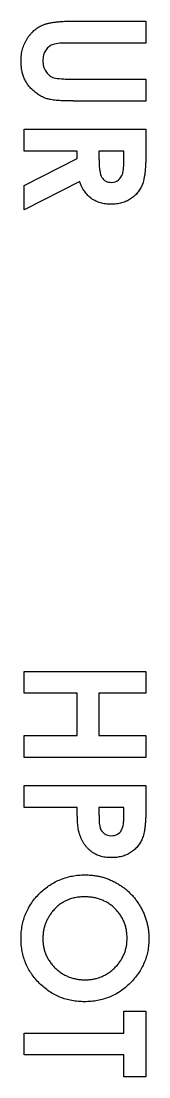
# Model space of a CAD drawing. Extents: x -1295 to 550, y -899 to 382.
# Drawn here: x -1272.32 to -1269.43, y -833.95 to -810.18 of the extents above; entities that cross this region are included whole.
import ezdxf

# ---------------------------------------------------------------- set-up
doc = ezdxf.new("R2010")
doc.units = 0
doc.layers.get('0').update_dxf_attribs({"linetype": 'CONTINUOUS'})

msp = doc.modelspace()

# ---------------------------------------------------------------- linework, layer by layer
at = {"color": 7}
for points in [[(-1271.139998, -810.180481), (-1269.499581, -810.180481), (-1269.499581, -810.675252), (-1271.288164, -810.675252)], [(-1271.661839, -810.737492), (-1271.702054, -810.76779)], [(-1271.396314, -810.676895), (-1271.44314, -810.679649), (-1271.486108, -810.684057), (-1271.525221, -810.690116), (-1271.559926, -810.696727), (-1271.590225, -810.70499), (-1271.616116, -810.714355)], [(-1271.600141, -811.447019), (-1271.572596, -811.455834), (-1271.539544, -811.463546), (-1271.500982, -811.470156), (-1271.456361, -811.475665), (-1271.406781, -811.479522)], [(-1271.600141, -811.447027), (-1271.572596, -811.455841), (-1271.539544, -811.463553), (-1271.500982, -811.470164), (-1271.456361, -811.475673), (-1271.406781, -811.479529)], [(-1271.222018, -811.484876), (-1269.499581, -811.484876), (-1269.499581, -811.979647), (-1271.139998, -811.979647)], [(-1271.671755, -811.943922), (-1271.715826, -811.933455)], [(-1272.248601, -812.612001), (-1269.499581, -812.612001)], [(-1272.248601, -813.106772), (-1272.248601, -812.612001)], [(-1269.499581, -812.612001), (-1269.499581, -813.188793)], [(-1270.994477, -813.794688), (-1272.248601, -814.429688), (-1272.248601, -813.879355), (-1271.050039, -813.273459), (-1271.050039, -813.106772), (-1272.248601, -813.106772)], [(-1269.994352, -813.276105), (-1269.994352, -813.106772), (-1270.557914, -813.106772), (-1270.557914, -813.299918)], [(-1270.540796, -813.545885), (-1270.531982, -813.59326), (-1270.520413, -813.635127), (-1270.507192, -813.671485), (-1270.491767, -813.701784), (-1270.474139, -813.727675), (-1270.453757, -813.74971), (-1270.43062, -813.768991), (-1270.404728, -813.784416), (-1270.376082, -813.796535), (-1270.344682, -813.804799), (-1270.311079, -813.810307), (-1270.274169, -813.81196), (-1270.23065, -813.808655), (-1270.189885, -813.798188), (-1270.152425, -813.781111), (-1270.117719, -813.757423), (-1270.08687, -813.727675), (-1270.060427, -813.693521), (-1270.038943, -813.654959), (-1270.022417, -813.611439), (-1270.015806, -813.586099), (-1270.009747, -813.5558), (-1270.004788, -813.521095), (-1270.000381, -813.481432), (-1269.997076, -813.43681), (-1269.994873, -813.387782)], [(-1272.248601, -827.394268), (-1269.499581, -827.394268)], [(-1272.248601, -827.889039), (-1272.248601, -827.394268)], [(-1269.499581, -827.394268), (-1269.499581, -827.947247)], [(-1271.050039, -827.889039), (-1272.248601, -827.889039)], [(-1269.994352, -828.045143), (-1269.994352, -827.889039), (-1270.557914, -827.889039), (-1270.557914, -828.063663)], [(-1270.541347, -828.302591), (-1270.529227, -828.350518), (-1270.512701, -828.388529), (-1270.491767, -828.422132), (-1270.466427, -828.45188), (-1270.436679, -828.47722), (-1270.402525, -828.497603), (-1270.365065, -828.511926), (-1270.324299, -828.52074), (-1270.280229, -828.523494), (-1270.241667, -828.521291), (-1270.20586, -828.515231), (-1270.172807, -828.505315), (-1270.141958, -828.490992), (-1270.114414, -828.472813), (-1270.089624, -828.450778), (-1270.067038, -828.424336), (-1270.047757, -828.394037), (-1270.035087, -828.367595), (-1270.024069, -828.336746), (-1270.014704, -828.300387), (-1270.006992, -828.259071), (-1270.000932, -828.212797)], [(-1271.009045, -828.449126), (-1271.018961, -828.406708), (-1271.027224, -828.356578)], [(-1269.656632, -828.727871), (-1269.687481, -828.768086)], [(-1269.499581, -832.471621), (-1269.499581, -833.953287), (-1269.994352, -833.953287), (-1269.994352, -833.458516), (-1272.248601, -833.458516), (-1272.248601, -832.966391), (-1269.994352, -832.966391)], [(-1269.994352, -832.471621), (-1269.499581, -832.471621)], [(-1269.994352, -832.966391), (-1269.994352, -832.471621)]]:
    msp.add_lwpolyline(points, dxfattribs=at)
for points in [[(-1271.139998, -810.180481)], [(-1272.320039, -811.080064)], [(-1271.222018, -811.484876)], [(-1269.499581, -824.822519), (-1269.499581, -825.314643), (-1270.557914, -825.314643), (-1270.557914, -826.267143), (-1269.499581, -826.267143), (-1269.499581, -826.761914), (-1272.248601, -826.761914), (-1272.248601, -826.267143), (-1271.050039, -826.267143), (-1271.050039, -825.314643), (-1272.248601, -825.314643), (-1272.248601, -824.822519)], [(-1270.047269, -828.394393)], [(-1270.280102, -828.524038)], [(-1270.872768, -829.405101)], [(-1272.320039, -830.841788)], [(-1269.428144, -830.839142)], [(-1270.875414, -831.767829)]]:
    msp.add_lwpolyline(points, close=True, dxfattribs=at)
for points in [[(-1272.070042, -810.435051), (-1272.056603, -810.421125), (-1272.042631, -810.407708), (-1272.028175, -810.394836)], [(-1272.070042, -810.435058), (-1272.056603, -810.421133), (-1272.042631, -810.407716), (-1272.028175, -810.394844)], [(-1272.028175, -810.394836), (-1272.013949, -810.382168), (-1271.999253, -810.370028), (-1271.984105, -810.358478)], [(-1272.028175, -810.394844), (-1272.013949, -810.382175), (-1271.999253, -810.370035), (-1271.984105, -810.358485)], [(-1271.984105, -810.358478), (-1271.969112, -810.347047), (-1271.953675, -810.336194), (-1271.937831, -810.325976)], [(-1271.984105, -810.358485), (-1271.969112, -810.347054), (-1271.953675, -810.336202), (-1271.937831, -810.325984)], [(-1271.937831, -810.325976), (-1271.922054, -810.315801), (-1271.905872, -810.306255), (-1271.889353, -810.29733)], [(-1271.937831, -810.325984), (-1271.922054, -810.315809), (-1271.905872, -810.306263), (-1271.889353, -810.297338)], [(-1271.889353, -810.29733), (-1271.872802, -810.288388), (-1271.855911, -810.280068), (-1271.838672, -810.272541)], [(-1271.889353, -810.297338), (-1271.872802, -810.288395), (-1271.855911, -810.280075), (-1271.838672, -810.272548)], [(-1271.838672, -810.272541), (-1271.820291, -810.264515), (-1271.801514, -810.257389), (-1271.782482, -810.251056)], [(-1271.838672, -810.272548), (-1271.820291, -810.264522), (-1271.801514, -810.257397), (-1271.782482, -810.251064)], [(-1271.782482, -810.251056), (-1271.761081, -810.243934), (-1271.739358, -810.237814), (-1271.717478, -810.232326)], [(-1271.782482, -810.251064), (-1271.761081, -810.243942), (-1271.739358, -810.237822), (-1271.717478, -810.232334)], [(-1271.717478, -810.232326), (-1271.693051, -810.226199), (-1271.668428, -810.22086), (-1271.64366, -810.216351)], [(-1271.717478, -810.232334), (-1271.693051, -810.226207), (-1271.668428, -810.220867), (-1271.64366, -810.216358)], [(-1271.64366, -810.216351), (-1271.616067, -810.211328), (-1271.588292, -810.207335), (-1271.560477, -810.20368)], [(-1271.64366, -810.216358), (-1271.616067, -810.211335), (-1271.588292, -810.207343), (-1271.560477, -810.203688)], [(-1271.560477, -810.20368), (-1271.530051, -810.199682), (-1271.499576, -810.196088), (-1271.469031, -810.193214)], [(-1271.560477, -810.203688), (-1271.530051, -810.19969), (-1271.499576, -810.196095), (-1271.469031, -810.193221)], [(-1271.469031, -810.193214), (-1271.435492, -810.190058), (-1271.401868, -810.187771), (-1271.36822, -810.186052)], [(-1271.469031, -810.193221), (-1271.435492, -810.190065), (-1271.401868, -810.187778), (-1271.36822, -810.18606)], [(-1271.36822, -810.186052), (-1271.331699, -810.184187), (-1271.29515, -810.182993), (-1271.258594, -810.182196)], [(-1271.36822, -810.18606), (-1271.331699, -810.184195), (-1271.29515, -810.183), (-1271.258594, -810.182204)], [(-1271.258594, -810.182196), (-1271.21912, -810.181336), (-1271.179637, -810.18094), (-1271.140155, -810.180543)], [(-1271.258594, -810.182204), (-1271.21912, -810.181343), (-1271.179637, -810.180947), (-1271.140155, -810.180551)], [(-1272.243019, -810.690109), (-1272.234412, -810.670834), (-1272.224981, -810.651929), (-1272.214924, -810.633368)], [(-1272.243019, -810.690116), (-1272.234412, -810.670842), (-1272.224981, -810.651936), (-1272.214924, -810.633375)], [(-1272.214924, -810.633368), (-1272.204884, -810.614839), (-1272.19422, -810.596654), (-1272.182973, -810.578831)], [(-1272.214924, -810.633375), (-1272.204884, -810.614846), (-1272.19422, -810.596661), (-1272.182973, -810.578838)], [(-1272.182973, -810.578831), (-1272.171826, -810.561166), (-1272.160108, -810.543858), (-1272.147717, -810.527048)], [(-1272.182973, -810.578838), (-1272.171826, -810.561174), (-1272.160108, -810.543865), (-1272.147717, -810.527055)], [(-1272.147717, -810.527048), (-1272.135617, -810.510634), (-1272.122877, -810.494695), (-1272.109706, -810.479121)], [(-1272.147717, -810.527055), (-1272.135617, -810.510641), (-1272.122877, -810.494702), (-1272.109706, -810.479129)], [(-1272.109706, -810.479121), (-1272.096939, -810.464026), (-1272.083768, -810.449273), (-1272.070042, -810.435051)], [(-1272.109706, -810.479129), (-1272.096939, -810.464033), (-1272.083768, -810.44928), (-1272.070042, -810.435058)], [(-1272.311328, -810.941311), (-1272.308499, -810.919172), (-1272.305102, -810.89711), (-1272.300862, -810.875205)], [(-1272.311328, -810.941318), (-1272.308499, -810.919179), (-1272.305102, -810.897117), (-1272.300862, -810.875212)], [(-1272.300862, -810.875205), (-1272.296705, -810.853731), (-1272.291739, -810.832409), (-1272.285988, -810.811303)], [(-1272.300862, -810.875212), (-1272.296705, -810.853739), (-1272.291739, -810.832416), (-1272.285988, -810.81131)], [(-1272.285988, -810.811303), (-1272.280321, -810.790508), (-1272.273893, -810.769924), (-1272.266707, -810.749604)], [(-1272.285988, -810.81131), (-1272.280321, -810.790516), (-1272.273893, -810.769931), (-1272.266707, -810.749611)], [(-1272.266707, -810.749604), (-1272.259588, -810.729474), (-1272.251725, -810.709603), (-1272.243019, -810.690109)], [(-1272.266707, -810.749611), (-1272.259588, -810.729481), (-1272.251725, -810.70961), (-1272.243019, -810.690116)], [(-1271.769261, -810.847117), (-1271.778682, -810.862659), (-1271.786949, -810.878876), (-1271.794051, -810.895595)], [(-1271.738412, -810.804148), (-1271.749866, -810.817557), (-1271.760108, -810.832019), (-1271.769261, -810.847117)], [(-1271.702054, -810.76779), (-1271.714999, -810.779075), (-1271.727278, -810.791115), (-1271.738412, -810.804148)], [(-1271.616116, -810.714355), (-1271.631957, -810.72079), (-1271.647366, -810.728413), (-1271.661839, -810.737492)], [(-1271.344532, -810.674691), (-1271.3618, -810.675155), (-1271.379058, -810.676026), (-1271.396314, -810.676895)], [(-1271.288893, -810.67414), (-1271.307443, -810.674167), (-1271.325993, -810.674194), (-1271.344532, -810.674691)], [(-1272.320142, -811.081234), (-1272.319743, -811.057529), (-1272.319344, -811.033824), (-1272.317939, -811.010171)], [(-1272.320142, -811.081242), (-1272.319743, -811.057536), (-1272.319344, -811.033831), (-1272.317939, -811.010178)], [(-1272.315735, -811.188113), (-1272.318719, -811.1526), (-1272.319431, -811.116921), (-1272.320142, -811.081242)], [(-1272.317939, -811.010171), (-1272.316572, -810.987157), (-1272.314253, -810.964193), (-1272.311328, -810.941311)], [(-1272.317939, -811.010178), (-1272.316572, -810.987164), (-1272.314253, -810.9642), (-1272.311328, -810.941318)], [(-1271.822697, -811.007424), (-1271.824943, -811.028281), (-1271.825748, -811.049253), (-1271.826553, -811.070224)], [(-1271.826553, -811.070217), (-1271.82591, -811.092499), (-1271.825267, -811.114781), (-1271.822697, -811.136873)], [(-1271.826553, -811.070224), (-1271.82591, -811.092507), (-1271.825267, -811.114789), (-1271.822697, -811.136881)], [(-1271.81223, -810.94903), (-1271.817178, -810.968194), (-1271.820578, -810.987758), (-1271.822697, -811.007424)], [(-1271.794051, -810.895595), (-1271.801413, -810.912926), (-1271.807522, -810.930797), (-1271.81223, -810.94903)], [(-1272.301963, -811.287822), (-1272.308107, -811.254804), (-1272.312927, -811.221532), (-1272.315735, -811.188113)], [(-1272.279928, -811.381472), (-1272.289008, -811.35071), (-1272.296091, -811.319382), (-1272.301963, -811.287822)], [(-1271.822697, -811.136873), (-1271.820256, -811.157857), (-1271.816076, -811.178669), (-1271.810577, -811.199123)], [(-1271.822697, -811.136881), (-1271.820256, -811.157864), (-1271.816076, -811.178676), (-1271.810577, -811.19913)], [(-1271.810577, -811.199123), (-1271.80532, -811.218677), (-1271.798857, -811.237904), (-1271.790746, -811.256415)], [(-1271.810577, -811.19913), (-1271.80532, -811.218684), (-1271.798857, -811.237912), (-1271.790746, -811.256422)], [(-1271.790746, -811.256415), (-1271.782799, -811.27455), (-1271.77327, -811.291996), (-1271.762651, -811.308748)], [(-1271.790746, -811.256422), (-1271.782799, -811.274557), (-1271.77327, -811.292004), (-1271.762651, -811.308756)], [(-1271.762651, -811.308748), (-1271.752368, -811.324969), (-1271.741064, -811.340538), (-1271.728496, -811.355022)], [(-1271.762651, -811.308756), (-1271.752368, -811.324976), (-1271.741064, -811.340545), (-1271.728496, -811.35503)], [(-1271.728496, -811.355022), (-1271.716664, -811.368659), (-1271.703711, -811.381334), (-1271.689934, -811.393033)], [(-1271.728496, -811.35503), (-1271.716664, -811.368666), (-1271.703711, -811.381342), (-1271.689934, -811.393041)], [(-1272.248528, -811.46796), (-1272.260733, -811.439796), (-1272.271244, -811.410893), (-1272.279928, -811.381472)], [(-1272.207763, -811.548389), (-1272.222978, -811.522452), (-1272.236567, -811.495561), (-1272.248528, -811.46796)], [(-1272.157081, -811.62386), (-1272.175428, -811.599718), (-1272.192422, -811.574538), (-1272.207763, -811.548389)], [(-1271.689934, -811.393033), (-1271.676589, -811.404365), (-1271.66247, -811.414781), (-1271.647516, -811.423882)], [(-1271.689934, -811.393041), (-1271.676589, -811.404373), (-1271.66247, -811.414789), (-1271.647516, -811.42389)], [(-1271.647516, -811.423882), (-1271.632484, -811.433031), (-1271.616608, -811.440851), (-1271.600141, -811.447019)], [(-1271.647516, -811.42389), (-1271.632484, -811.433039), (-1271.616608, -811.440858), (-1271.600141, -811.447027)], [(-1271.406781, -811.479522), (-1271.388241, -811.480767), (-1271.369701, -811.481991), (-1271.351142, -811.482827)], [(-1271.406781, -811.479529), (-1271.388241, -811.480775), (-1271.369701, -811.481999), (-1271.351142, -811.482834)], [(-1271.351142, -811.482827), (-1271.330774, -811.483744), (-1271.310384, -811.484193), (-1271.289995, -811.484479)], [(-1271.351142, -811.482834), (-1271.330774, -811.483751), (-1271.310384, -811.4842), (-1271.289995, -811.484487)], [(-1271.289995, -811.484479), (-1271.267775, -811.484792), (-1271.245556, -811.484911), (-1271.223338, -811.48503)], [(-1271.289995, -811.484487), (-1271.267775, -811.484799), (-1271.245556, -811.484919), (-1271.223338, -811.485038)], [(-1272.096485, -811.694924), (-1272.117961, -811.672368), (-1272.138234, -811.648661), (-1272.157081, -811.62386)], [(-1272.026523, -811.761029), (-1272.050938, -811.740192), (-1272.07435, -811.71817), (-1272.096485, -811.694924)], [(-1271.951052, -811.819423), (-1271.977126, -811.801179), (-1272.002317, -811.781687), (-1272.026523, -811.761029)], [(-1271.873928, -811.8679), (-1271.900465, -811.853116), (-1271.926161, -811.836839), (-1271.951052, -811.819423)], [(-1271.795703, -811.905911), (-1271.822492, -811.894768), (-1271.848593, -811.882015), (-1271.873928, -811.8679)], [(-1271.715826, -811.933455), (-1271.743003, -811.926043), (-1271.769678, -811.916737), (-1271.795703, -811.905911)], [(-1271.619421, -811.953287), (-1271.636941, -811.950608), (-1271.654399, -811.947517), (-1271.671755, -811.943922)], [(-1271.559375, -811.960999), (-1271.579442, -811.958854), (-1271.599472, -811.956337), (-1271.619421, -811.953287)], [(-1271.491617, -811.967059), (-1271.51423, -811.965349), (-1271.536826, -811.963409), (-1271.559375, -811.960999)], [(-1271.415595, -811.972017), (-1271.440951, -811.9706), (-1271.466294, -811.968974), (-1271.491617, -811.967059)], [(-1271.331861, -811.975873), (-1271.359785, -811.97488), (-1271.387697, -811.973576), (-1271.415595, -811.972017)], [(-1271.239864, -811.978077), (-1271.270536, -811.977678), (-1271.301206, -811.976963), (-1271.331861, -811.975873)], [(-1271.140155, -811.978627), (-1271.173392, -811.978568), (-1271.20663, -811.978508), (-1271.239864, -811.978077)], [(-1269.49963, -813.188363), (-1269.499765, -813.226378), (-1269.499899, -813.264393), (-1269.500732, -813.302395)], [(-1270.557322, -813.29909), (-1270.557058, -813.322595), (-1270.556793, -813.3461), (-1270.55622, -813.369603)], [(-1270.55622, -813.369603), (-1270.555697, -813.391102), (-1270.554916, -813.4126), (-1270.553466, -813.434056)], [(-1270.553466, -813.434056), (-1270.552136, -813.453745), (-1270.550242, -813.473398), (-1270.547957, -813.493)], [(-1270.547957, -813.493), (-1270.545898, -813.51067), (-1270.543522, -813.528297), (-1270.540796, -813.545885)], [(-1269.994873, -813.387782), (-1269.994303, -813.369792), (-1269.993997, -813.351793), (-1269.993771, -813.333795)], [(-1269.993771, -813.333795), (-1269.993524, -813.314147), (-1269.993372, -813.294499), (-1269.99322, -813.274851)], [(-1269.510648, -813.504569), (-1269.512995, -813.534002), (-1269.515906, -813.563394), (-1269.519462, -813.592709)], [(-1269.504588, -813.407613), (-1269.506178, -813.439959), (-1269.508074, -813.472289), (-1269.510648, -813.504569)], [(-1269.500732, -813.302395), (-1269.501501, -813.337481), (-1269.502865, -813.372556), (-1269.504588, -813.407613)], [(-1269.53103, -813.673138), (-1269.53504, -813.696932), (-1269.539601, -813.720634), (-1269.544803, -813.744202)], [(-1269.519462, -813.592709), (-1269.522724, -813.619601), (-1269.52653, -813.646428), (-1269.53103, -813.673138)], [(-1270.970483, -813.856581), (-1270.979143, -813.836071), (-1270.986932, -813.815201), (-1270.994722, -813.794332)], [(-1270.94349, -813.914424), (-1270.953141, -813.895451), (-1270.962209, -813.87618), (-1270.970483, -813.856581)], [(-1270.913743, -813.968411), (-1270.924308, -813.95079), (-1270.934171, -813.932746), (-1270.94349, -813.914424)], [(-1270.881241, -814.018541), (-1270.892601, -814.002169), (-1270.903502, -813.985489), (-1270.913743, -813.968411)], [(-1269.625782, -813.956842), (-1269.63457, -813.971707), (-1269.644006, -813.986186), (-1269.653877, -814.000362)], [(-1269.600993, -813.910568), (-1269.608637, -813.926315), (-1269.616877, -813.941777), (-1269.625782, -813.956842)], [(-1269.579508, -813.86154), (-1269.58602, -813.878157), (-1269.593197, -813.894511), (-1269.600993, -813.910568)], [(-1269.560778, -813.807002), (-1269.566249, -813.825432), (-1269.572493, -813.843639), (-1269.579508, -813.86154)], [(-1269.544803, -813.744202), (-1269.549459, -813.7653), (-1269.55463, -813.786292), (-1269.560778, -813.807002)], [(-1270.846535, -814.064815), (-1270.858811, -814.049953), (-1270.870241, -814.034391), (-1270.881241, -814.018541)], [(-1270.808524, -814.106682), (-1270.821724, -814.093202), (-1270.834534, -814.079343), (-1270.846535, -814.064815)], [(-1270.76831, -814.144693), (-1270.782317, -814.1327), (-1270.795607, -814.119872), (-1270.808524, -814.106682)], [(-1270.72479, -814.178296), (-1270.739764, -814.167702), (-1270.754391, -814.156609), (-1270.76831, -814.144693)], [(-1270.679067, -814.208044), (-1270.694738, -814.198828), (-1270.709935, -814.188807), (-1270.72479, -814.178296)], [(-1270.630039, -814.233935), (-1270.646721, -814.225947), (-1270.663139, -814.217411), (-1270.679067, -814.208044)], [(-1269.891307, -814.212451), (-1269.907327, -814.221339), (-1269.92366, -814.229666), (-1269.940335, -814.237241)], [(-1269.843931, -814.183805), (-1269.859338, -814.193967), (-1269.875163, -814.203494), (-1269.891307, -814.212451)], [(-1269.79931, -814.151854), (-1269.813798, -814.163032), (-1269.828659, -814.173731), (-1269.843931, -814.183805)], [(-1269.757994, -814.117699), (-1269.771363, -814.12956), (-1269.785158, -814.140935), (-1269.79931, -814.151854)], [(-1269.719983, -814.081341), (-1269.732166, -814.093957), (-1269.744875, -814.106062), (-1269.757994, -814.117699)], [(-1269.685277, -814.042228), (-1269.696278, -814.055752), (-1269.707871, -814.068799), (-1269.719983, -814.081341)], [(-1269.653877, -814.000362), (-1269.66385, -814.014683), (-1269.674267, -814.028694), (-1269.685277, -814.042228)], [(-1270.578807, -814.25597), (-1270.596212, -814.249453), (-1270.613259, -814.241971), (-1270.630039, -814.233935)], [(-1270.524269, -814.273599), (-1270.542652, -814.268348), (-1270.560919, -814.262669), (-1270.578807, -814.25597)], [(-1270.467529, -814.287922), (-1270.48661, -814.283875), (-1270.5055, -814.27896), (-1270.524269, -814.273599)], [(-1270.408033, -814.297837), (-1270.427991, -814.295342), (-1270.447862, -814.292092), (-1270.467529, -814.287922)], [(-1270.345784, -814.303346), (-1270.366584, -814.302201), (-1270.387356, -814.300424), (-1270.408033, -814.297837)], [(-1270.28078, -814.30555), (-1270.302458, -814.305044), (-1270.324136, -814.304538), (-1270.345784, -814.303346)], [(-1270.21853, -814.303897), (-1270.239241, -814.305163), (-1270.260011, -814.305356), (-1270.28078, -814.30555)], [(-1270.159035, -814.297837), (-1270.178805, -814.300478), (-1270.198641, -814.302682), (-1270.21853, -814.303897)], [(-1270.101193, -814.288472), (-1270.120357, -814.292245), (-1270.139665, -814.29525), (-1270.159035, -814.297837)], [(-1270.045554, -814.275251), (-1270.063919, -814.280377), (-1270.082488, -814.28479), (-1270.101193, -814.288472)], [(-1269.992118, -814.258174), (-1270.009718, -814.26451), (-1270.027538, -814.270223), (-1270.045554, -814.275251)], [(-1269.940335, -814.237241), (-1269.957288, -814.244942), (-1269.974595, -814.251866), (-1269.992118, -814.258174)], [(-1271.050361, -827.986385), (-1271.050825, -827.953887), (-1271.050868, -827.921383), (-1271.050912, -827.888879)], [(-1271.048157, -828.076179), (-1271.049149, -828.046254), (-1271.049934, -828.016322), (-1271.050361, -827.986385)], [(-1269.49963, -827.946171), (-1269.499791, -827.982165), (-1269.499953, -828.018159), (-1269.500732, -828.054144)], [(-1271.044852, -828.15826), (-1271.046169, -828.130908), (-1271.04725, -828.103547), (-1271.048157, -828.076179)], [(-1271.040445, -828.232078), (-1271.042289, -828.207497), (-1271.043666, -828.182882), (-1271.044852, -828.15826)], [(-1271.034386, -828.298184), (-1271.036758, -828.276185), (-1271.03879, -828.254145), (-1271.040445, -828.232078)], [(-1270.557322, -828.063509), (-1270.557122, -828.095286), (-1270.556921, -828.127063), (-1270.55567, -828.158811)], [(-1270.55567, -828.158811), (-1270.554619, -828.18548), (-1270.552827, -828.212129), (-1270.550161, -828.238689)], [(-1270.550161, -828.238689), (-1270.548013, -828.260087), (-1270.545298, -828.281427), (-1270.541347, -828.302591)], [(-1270.000932, -828.212797), (-1269.99908, -828.195755), (-1269.997575, -828.178673), (-1269.996525, -828.161565)], [(-1269.996525, -828.161565), (-1269.995377, -828.142857), (-1269.994772, -828.124117), (-1269.994322, -828.105376)], [(-1269.994322, -828.105376), (-1269.993832, -828.084993), (-1269.993526, -828.064611), (-1269.99322, -828.044228)], [(-1269.504588, -828.154404), (-1269.50631, -828.185101), (-1269.508553, -828.215767), (-1269.511199, -828.246401)], [(-1269.500732, -828.054144), (-1269.501456, -828.087581), (-1269.502715, -828.121011), (-1269.504588, -828.154404)], [(-1271.027224, -828.356578), (-1271.029912, -828.337144), (-1271.032283, -828.31768), (-1271.034386, -828.298184)], [(-1270.989213, -828.513028), (-1270.99645, -828.491933), (-1271.002748, -828.470529), (-1271.009045, -828.449126)], [(-1269.545353, -828.476669), (-1269.550123, -828.49724), (-1269.555561, -828.517662), (-1269.56188, -828.537817)], [(-1269.531582, -828.407809), (-1269.535601, -828.430875), (-1269.540066, -828.453864), (-1269.545353, -828.476669)], [(-1269.520013, -828.331237), (-1269.523259, -828.356846), (-1269.527149, -828.382374), (-1269.531582, -828.407809)], [(-1269.511199, -828.246401), (-1269.513646, -828.27473), (-1269.516438, -828.303032), (-1269.520013, -828.331237)], [(-1270.965525, -828.573625), (-1270.97425, -828.553761), (-1270.982176, -828.53354), (-1270.989213, -828.513028)], [(-1270.937981, -828.630365), (-1270.947859, -828.611802), (-1270.957068, -828.592881), (-1270.965525, -828.573625)], [(-1270.907132, -828.683801), (-1270.918015, -828.666343), (-1270.928318, -828.648525), (-1270.937981, -828.630365)], [(-1270.872977, -828.734482), (-1270.885006, -828.718032), (-1270.896353, -828.701093), (-1270.907132, -828.683801)], [(-1269.627986, -828.684903), (-1269.636875, -828.699636), (-1269.646604, -828.71386), (-1269.656632, -828.727871)], [(-1269.603196, -828.639179), (-1269.610931, -828.654709), (-1269.619033, -828.670064), (-1269.627986, -828.684903)], [(-1269.581161, -828.591253), (-1269.587883, -828.607499), (-1269.595351, -828.623429), (-1269.603196, -828.639179)], [(-1269.56188, -828.537817), (-1269.567547, -828.555894), (-1269.573921, -828.573757), (-1269.581161, -828.591253)], [(-1270.835517, -828.781307), (-1270.848718, -828.766293), (-1270.861175, -828.750623), (-1270.872977, -828.734482)], [(-1270.794201, -828.824276), (-1270.808538, -828.810508), (-1270.822395, -828.796232), (-1270.835517, -828.781307)], [(-1270.749029, -828.86449), (-1270.764615, -828.851691), (-1270.779655, -828.838244), (-1270.794201, -828.824276)], [(-1270.701102, -828.900297), (-1270.71766, -828.889179), (-1270.733612, -828.877151), (-1270.749029, -828.86449)], [(-1270.649871, -828.931147), (-1270.667392, -828.921615), (-1270.68455, -828.911411), (-1270.701102, -828.900297)], [(-1270.595884, -828.957589), (-1270.614277, -828.949628), (-1270.632257, -828.940727), (-1270.649871, -828.931147)], [(-1270.538592, -828.979073), (-1270.558015, -828.972823), (-1270.577163, -828.965692), (-1270.595884, -828.957589)], [(-1269.939784, -828.953182), (-1269.95658, -828.960321), (-1269.973708, -828.966672), (-1269.991016, -828.972463)], [(-1269.891307, -828.930045), (-1269.907143, -828.938412), (-1269.923303, -828.946176), (-1269.939784, -828.953182)], [(-1269.844482, -828.903052), (-1269.859766, -828.912597), (-1269.875373, -828.921626), (-1269.891307, -828.930045)], [(-1269.800411, -828.873304), (-1269.81472, -828.883773), (-1269.829446, -828.893662), (-1269.844482, -828.903052)], [(-1269.759646, -828.840802), (-1269.772751, -828.852217), (-1269.786381, -828.863039), (-1269.800411, -828.873304)], [(-1269.722186, -828.805546), (-1269.734298, -828.817701), (-1269.746716, -828.82954), (-1269.759646, -828.840802)], [(-1269.687481, -828.768086), (-1269.698442, -828.781101), (-1269.710163, -828.793479), (-1269.722186, -828.805546)], [(-1270.478546, -828.9956), (-1270.498769, -828.990885), (-1270.518823, -828.985435), (-1270.538592, -828.979073)], [(-1270.415746, -829.007719), (-1270.43683, -829.004507), (-1270.457778, -829.000441), (-1270.478546, -828.9956)], [(-1270.34964, -829.014881), (-1270.371758, -829.013474), (-1270.393826, -829.011058), (-1270.415746, -829.007719)], [(-1270.28078, -829.017084), (-1270.303751, -829.016711), (-1270.326723, -829.016338), (-1270.34964, -829.014881)], [(-1270.21853, -829.015431), (-1270.239252, -829.016566), (-1270.260016, -829.016825), (-1270.28078, -829.017084)], [(-1270.157934, -829.009922), (-1270.178076, -829.012378), (-1270.198283, -829.014323), (-1270.21853, -829.015431)], [(-1270.100091, -829.001108), (-1270.119256, -829.004727), (-1270.138565, -829.007561), (-1270.157934, -829.009922)], [(-1270.044452, -828.988438), (-1270.062845, -828.993304), (-1270.0814, -828.997579), (-1270.100091, -829.001108)], [(-1269.991016, -828.972463), (-1270.008652, -828.978363), (-1270.026475, -828.983683), (-1270.044452, -828.988438)], [(-1271.292749, -829.462189), (-1271.24853, -829.449272), (-1271.203641, -829.438653), (-1271.158334, -829.430238)], [(-1271.292749, -829.462196), (-1271.24853, -829.44928), (-1271.203641, -829.43866), (-1271.158334, -829.430245)], [(-1271.158334, -829.430238), (-1271.112039, -829.421639), (-1271.065306, -829.415341), (-1271.01841, -829.411507)], [(-1271.158334, -829.430245), (-1271.112039, -829.421646), (-1271.065306, -829.415348), (-1271.01841, -829.411515)], [(-1271.01841, -829.411507), (-1270.970231, -829.40757), (-1270.92188, -829.406233), (-1270.873528, -829.404897)], [(-1271.01841, -829.411515), (-1270.970231, -829.407577), (-1270.92188, -829.406241), (-1270.873528, -829.404905)], [(-1270.873528, -829.404897), (-1270.841001, -829.405322), (-1270.808474, -829.405747), (-1270.776022, -829.407651)], [(-1270.873528, -829.404905), (-1270.841001, -829.405329), (-1270.808474, -829.405755), (-1270.776022, -829.407659)], [(-1270.776022, -829.407651), (-1270.743981, -829.409532), (-1270.712013, -829.412854), (-1270.680169, -829.417016)], [(-1270.776022, -829.407659), (-1270.743981, -829.409539), (-1270.712013, -829.412861), (-1270.680169, -829.417024)], [(-1270.680169, -829.417016), (-1270.648816, -829.421115), (-1270.617583, -829.426029), (-1270.586519, -829.43189)], [(-1270.680169, -829.417024), (-1270.648816, -829.421122), (-1270.617583, -829.426036), (-1270.586519, -829.431898)], [(-1270.586519, -829.43189), (-1270.555827, -829.437682), (-1270.5253, -829.444399), (-1270.495073, -829.452273)], [(-1270.586519, -829.431898), (-1270.555827, -829.437689), (-1270.5253, -829.444407), (-1270.495073, -829.45228)], [(-1271.781931, -829.718348), (-1271.745016, -829.688908), (-1271.706829, -829.66106), (-1271.667348, -829.635165)], [(-1271.781931, -829.718356), (-1271.745016, -829.688916), (-1271.706829, -829.661067), (-1271.667348, -829.635173)], [(-1271.667348, -829.635165), (-1271.628517, -829.609697), (-1271.588434, -829.586119), (-1271.547256, -829.564653)], [(-1271.667348, -829.635173), (-1271.628517, -829.609705), (-1271.588434, -829.586127), (-1271.547256, -829.56466)], [(-1271.547256, -829.564653), (-1271.506732, -829.543527), (-1271.465148, -829.524447), (-1271.422757, -829.507361)], [(-1271.547256, -829.56466), (-1271.506732, -829.543535), (-1271.465148, -829.524454), (-1271.422757, -829.507368)], [(-1271.422757, -829.507361), (-1271.380185, -829.490202), (-1271.336799, -829.475056), (-1271.292749, -829.462189)], [(-1271.422757, -829.507368), (-1271.380185, -829.49021), (-1271.336799, -829.475063), (-1271.292749, -829.462196)], [(-1270.495073, -829.452273), (-1270.464822, -829.460153), (-1270.434871, -829.469191), (-1270.405279, -829.479266)], [(-1270.495073, -829.45228), (-1270.464822, -829.46016), (-1270.434871, -829.469198), (-1270.405279, -829.479273)], [(-1270.405279, -829.479266), (-1270.375733, -829.489326), (-1270.346545, -829.500419), (-1270.317689, -829.512319)], [(-1270.405279, -829.479273), (-1270.375733, -829.489333), (-1270.346545, -829.500427), (-1270.317689, -829.512326)], [(-1270.317689, -829.512319), (-1270.288656, -829.524291), (-1270.259958, -829.537081), (-1270.231751, -829.55088)], [(-1270.317689, -829.512326), (-1270.288656, -829.524299), (-1270.259958, -829.537088), (-1270.231751, -829.550888)], [(-1270.231751, -829.55088), (-1270.203339, -829.564781), (-1270.175427, -829.579708), (-1270.148018, -829.595502)], [(-1270.231751, -829.550888), (-1270.203339, -829.564789), (-1270.175427, -829.579716), (-1270.148018, -829.595509)], [(-1270.148018, -829.595502), (-1270.120505, -829.611355), (-1270.0935, -829.628082), (-1270.067038, -829.645632)], [(-1270.148018, -829.595509), (-1270.120505, -829.611363), (-1270.0935, -829.628089), (-1270.067038, -829.64564)], [(-1270.067038, -829.645632), (-1270.041132, -829.662814), (-1270.015747, -829.680786), (-1269.991016, -829.699619)], [(-1270.067038, -829.64564), (-1270.041132, -829.662822), (-1270.015747, -829.680793), (-1269.991016, -829.699626)], [(-1271.991817, -829.919971), (-1271.960109, -829.883139), (-1271.926624, -829.847843), (-1271.891557, -829.814202)], [(-1271.991817, -829.919978), (-1271.960109, -829.883146), (-1271.926624, -829.84785), (-1271.891557, -829.814209)], [(-1271.891557, -829.814202), (-1271.856517, -829.780588), (-1271.819897, -829.748626), (-1271.781931, -829.718348)], [(-1271.891557, -829.814209), (-1271.856517, -829.780595), (-1271.819897, -829.748634), (-1271.781931, -829.718356)], [(-1270.993069, -829.904003), (-1271.029109, -829.907135), (-1271.065015, -829.91224), (-1271.100491, -829.919427)], [(-1270.880139, -829.898494), (-1270.91783, -829.899617), (-1270.955522, -829.900739), (-1270.993069, -829.904003)], [(-1270.778226, -829.902901), (-1270.812138, -829.900345), (-1270.846138, -829.89942), (-1270.880139, -829.898494)], [(-1270.681271, -829.915021), (-1270.71334, -829.909293), (-1270.745743, -829.905349), (-1270.778226, -829.902901)], [(-1269.991016, -829.699619), (-1269.966303, -829.718438), (-1269.942243, -829.738118), (-1269.918851, -829.758563)], [(-1269.991016, -829.699626), (-1269.966303, -829.718446), (-1269.942243, -829.738125), (-1269.918851, -829.75857)], [(-1269.918851, -829.758563), (-1269.895564, -829.778916), (-1269.872938, -829.800029), (-1269.851093, -829.821914)], [(-1269.918851, -829.75857), (-1269.895564, -829.778924), (-1269.872938, -829.800037), (-1269.851093, -829.821922)], [(-1269.851093, -829.821914), (-1269.829247, -829.843799), (-1269.808181, -829.866456), (-1269.787741, -829.889672)], [(-1269.851093, -829.821922), (-1269.829247, -829.843807), (-1269.808181, -829.866464), (-1269.787741, -829.88968)], [(-1269.787741, -829.889672), (-1269.767133, -829.913081), (-1269.747162, -829.937057), (-1269.728246, -829.961838)], [(-1269.787741, -829.88968), (-1269.767133, -829.913088), (-1269.747162, -829.937065), (-1269.728246, -829.961845)], [(-1272.152675, -830.15079), (-1272.130277, -830.109821), (-1272.10559, -830.070088), (-1272.078856, -830.0318)], [(-1272.152675, -830.150798), (-1272.130277, -830.109828), (-1272.10559, -830.070095), (-1272.078856, -830.031807)], [(-1272.078856, -830.0318), (-1272.051801, -829.993052), (-1272.022649, -829.955785), (-1271.991817, -829.919971)], [(-1272.078856, -830.031807), (-1272.051801, -829.99306), (-1272.022649, -829.955793), (-1271.991817, -829.919978)], [(-1271.467929, -830.088548), (-1271.494868, -830.109872), (-1271.520532, -830.132845), (-1271.544502, -830.157408)], [(-1271.385297, -830.030706), (-1271.413935, -830.048357), (-1271.441544, -830.067662), (-1271.467929, -830.088548)], [(-1271.296054, -829.982779), (-1271.326736, -829.996919), (-1271.356536, -830.012978), (-1271.385297, -830.030706)], [(-1271.201303, -829.94587), (-1271.233567, -829.956326), (-1271.265255, -829.968585), (-1271.296054, -829.982779)], [(-1271.100491, -829.919427), (-1271.134561, -829.92633), (-1271.168234, -829.935153), (-1271.201303, -829.94587)], [(-1270.588172, -829.936505), (-1270.61887, -829.927928), (-1270.649911, -829.920621), (-1270.681271, -829.915021)], [(-1270.500031, -829.965701), (-1270.52883, -829.954374), (-1270.558339, -829.94484), (-1270.588172, -829.936505)], [(-1270.416848, -830.003712), (-1270.443986, -829.989756), (-1270.471664, -829.976859), (-1270.500031, -829.965701)], [(-1270.337521, -830.049435), (-1270.363049, -830.032717), (-1270.389678, -830.017684), (-1270.416848, -830.003712)], [(-1270.263152, -830.104524), (-1270.287038, -830.084955), (-1270.311717, -830.066334), (-1270.337521, -830.049435)], [(-1270.19319, -830.167324), (-1270.215441, -830.145258), (-1270.238888, -830.124402), (-1270.263152, -830.104524)], [(-1269.728246, -829.961838), (-1269.709143, -829.986865), (-1269.691116, -830.012713), (-1269.673709, -830.038961)], [(-1269.728246, -829.961845), (-1269.709143, -829.986873), (-1269.691116, -830.01272), (-1269.673709, -830.038969)], [(-1269.673709, -830.038961), (-1269.656104, -830.065508), (-1269.639133, -830.092466), (-1269.623028, -830.119941)], [(-1269.673709, -830.038969), (-1269.656104, -830.065516), (-1269.639133, -830.092473), (-1269.623028, -830.119948)], [(-1269.623028, -830.119941), (-1269.606862, -830.147519), (-1269.591569, -830.175618), (-1269.577304, -830.204226)], [(-1269.623028, -830.119948), (-1269.606862, -830.147526), (-1269.591569, -830.175626), (-1269.577304, -830.204233)], [(-1272.260096, -830.407501), (-1272.246801, -830.362793), (-1272.230792, -830.318876), (-1272.21272, -830.27584)], [(-1272.260096, -830.407508), (-1272.246801, -830.3628), (-1272.230792, -830.318883), (-1272.21272, -830.275848)], [(-1272.21272, -830.27584), (-1272.194805, -830.233175), (-1272.174863, -830.191376), (-1272.152675, -830.15079)], [(-1272.21272, -830.275848), (-1272.194805, -830.233183), (-1272.174863, -830.191384), (-1272.152675, -830.150798)], [(-1271.707562, -830.373354), (-1271.720668, -830.396717), (-1271.732864, -830.420582), (-1271.743921, -830.444968)], [(-1271.664594, -830.303943), (-1271.67998, -830.32638), (-1271.694241, -830.349607), (-1271.707562, -830.373354)], [(-1271.615014, -830.236735), (-1271.631933, -830.258862), (-1271.648852, -830.280989), (-1271.664594, -830.303943)], [(-1271.544502, -830.157408), (-1271.569206, -830.182724), (-1271.59211, -830.20973), (-1271.615014, -830.236735)], [(-1270.129838, -830.236735), (-1270.149901, -830.212647), (-1270.170948, -830.189381), (-1270.19319, -830.167324)], [(-1270.07475, -830.309451), (-1270.091814, -830.284276), (-1270.110362, -830.260119), (-1270.129838, -830.236735)], [(-1270.028476, -830.386575), (-1270.042546, -830.360082), (-1270.057927, -830.334272), (-1270.07475, -830.309451)], [(-1269.577304, -830.204226), (-1269.563333, -830.232245), (-1269.550347, -830.260752), (-1269.538192, -830.289612)], [(-1269.577304, -830.204233), (-1269.563333, -830.232253), (-1269.550347, -830.260759), (-1269.538192, -830.28962)], [(-1269.538192, -830.289612), (-1269.52605, -830.318441), (-1269.514737, -830.347623), (-1269.504588, -830.377203)], [(-1269.538192, -830.28962), (-1269.52605, -830.318448), (-1269.514737, -830.347631), (-1269.504588, -830.37721)], [(-1269.504588, -830.377203), (-1269.49456, -830.406433), (-1269.485668, -830.436051), (-1269.477595, -830.465894)], [(-1269.504588, -830.37721), (-1269.49456, -830.40644), (-1269.485668, -830.436059), (-1269.477595, -830.465902)], [(-1272.313532, -830.690654), (-1272.309365, -830.642084), (-1272.302246, -830.593735), (-1272.293149, -830.545772)], [(-1272.313532, -830.690661), (-1272.309365, -830.642091), (-1272.302246, -830.593743), (-1272.293149, -830.54578)], [(-1272.293149, -830.545772), (-1272.28431, -830.499167), (-1272.273604, -830.452925), (-1272.260096, -830.407501)], [(-1272.293149, -830.54578), (-1272.28431, -830.499174), (-1272.273604, -830.452933), (-1272.260096, -830.407508)], [(-1271.796805, -830.59591), (-1271.803464, -830.62209), (-1271.808915, -830.648574), (-1271.813332, -830.675237)], [(-1271.773668, -830.519337), (-1271.782483, -830.544515), (-1271.790232, -830.570065), (-1271.796805, -830.59591)], [(-1271.743921, -830.444968), (-1271.754947, -830.469288), (-1271.764842, -830.494126), (-1271.773668, -830.519337)], [(-1269.990466, -830.467555), (-1270.001784, -830.439952), (-1270.014482, -830.412926), (-1270.028476, -830.386575)], [(-1269.960718, -830.55239), (-1269.969109, -830.523614), (-1269.979091, -830.495294), (-1269.990466, -830.467555)], [(-1269.939784, -830.641082), (-1269.945341, -830.611195), (-1269.952212, -830.581559), (-1269.960718, -830.55239)], [(-1269.477595, -830.465894), (-1269.469462, -830.49596), (-1269.462159, -830.526253), (-1269.456111, -830.55679)], [(-1269.477595, -830.465902), (-1269.469462, -830.495967), (-1269.462159, -830.52626), (-1269.456111, -830.556797)], [(-1269.456111, -830.55679), (-1269.450075, -830.587259), (-1269.445288, -830.617971), (-1269.441237, -830.648787)], [(-1269.456111, -830.556797), (-1269.450075, -830.587266), (-1269.445288, -830.617979), (-1269.441237, -830.648794)], [(-1272.320142, -830.842146), (-1272.318996, -830.79157), (-1272.31785, -830.740993), (-1272.313532, -830.690654)], [(-1272.320142, -830.842154), (-1272.318996, -830.791577), (-1272.31785, -830.741), (-1272.313532, -830.690661)], [(-1272.313532, -830.987035), (-1272.317587, -830.93887), (-1272.318865, -830.890512), (-1272.320142, -830.842154)], [(-1271.823248, -830.756767), (-1271.825313, -830.784618), (-1271.825933, -830.812559), (-1271.826553, -830.840501)], [(-1271.826553, -830.840494), (-1271.825682, -830.872118), (-1271.824811, -830.903742), (-1271.822146, -830.935245)], [(-1271.826553, -830.840501), (-1271.825682, -830.872125), (-1271.824811, -830.90375), (-1271.822146, -830.935253)], [(-1271.813332, -830.675237), (-1271.817808, -830.702262), (-1271.821223, -830.729471), (-1271.823248, -830.756767)], [(-1269.927114, -830.734181), (-1269.929724, -830.702978), (-1269.934055, -830.671897), (-1269.939784, -830.641082)], [(-1269.922707, -830.830585), (-1269.923571, -830.798408), (-1269.924434, -830.76623), (-1269.927114, -830.734181)], [(-1269.927114, -830.926431), (-1269.924495, -830.894552), (-1269.923601, -830.862565), (-1269.922707, -830.830578)], [(-1269.927114, -830.926438), (-1269.924495, -830.89456), (-1269.923601, -830.862572), (-1269.922707, -830.830585)], [(-1269.441237, -830.648787), (-1269.437122, -830.68009), (-1269.433765, -830.711499), (-1269.431872, -830.742988)], [(-1269.441237, -830.648794), (-1269.437122, -830.680097), (-1269.433765, -830.711506), (-1269.431872, -830.742995)], [(-1269.429117, -830.838298), (-1269.430355, -830.88611), (-1269.431592, -830.933922), (-1269.435728, -830.981527)], [(-1269.431872, -830.742988), (-1269.429965, -830.774701), (-1269.429541, -830.806496), (-1269.429117, -830.83829)], [(-1269.431872, -830.742995), (-1269.429965, -830.774709), (-1269.429541, -830.806503), (-1269.429117, -830.838298)], [(-1272.294251, -831.126408), (-1272.303051, -831.080309), (-1272.309598, -831.033762), (-1272.313532, -830.987035)], [(-1271.822146, -830.935245), (-1271.819567, -830.965725), (-1271.815307, -830.996092), (-1271.809475, -831.026141)], [(-1271.822146, -830.935253), (-1271.819567, -830.965733), (-1271.815307, -830.996099), (-1271.809475, -831.026148)], [(-1271.809475, -831.026141), (-1271.803779, -831.055494), (-1271.796582, -831.084544), (-1271.787991, -831.11318)], [(-1271.809475, -831.026148), (-1271.803779, -831.055502), (-1271.796582, -831.084552), (-1271.787991, -831.113187)], [(-1269.96182, -831.10712), (-1269.952991, -831.07814), (-1269.945559, -831.048724), (-1269.939784, -831.018979)], [(-1269.96182, -831.107127), (-1269.952991, -831.078147), (-1269.945559, -831.048732), (-1269.939784, -831.018987)], [(-1269.939784, -831.018979), (-1269.933848, -830.988396), (-1269.929664, -830.957465), (-1269.927114, -830.926431)], [(-1269.939784, -831.018987), (-1269.933848, -830.988404), (-1269.929664, -830.957473), (-1269.927114, -830.926438)], [(-1269.435728, -830.981527), (-1269.439758, -831.027904), (-1269.446539, -831.074083), (-1269.45556, -831.119798)], [(-1272.261749, -831.260272), (-1272.27486, -831.216249), (-1272.285635, -831.171543), (-1272.294251, -831.126408)], [(-1272.216026, -831.388628), (-1272.233526, -831.346695), (-1272.24878, -831.303818), (-1272.261749, -831.260272)], [(-1271.787991, -831.11318), (-1271.779476, -831.141563), (-1271.769592, -831.169538), (-1271.758243, -831.196914)], [(-1271.787991, -831.113187), (-1271.779476, -831.14157), (-1271.769592, -831.169546), (-1271.758243, -831.196921)], [(-1271.758243, -831.196914), (-1271.746853, -831.224392), (-1271.733987, -831.251266), (-1271.719682, -831.277342)], [(-1271.758243, -831.196921), (-1271.746853, -831.224399), (-1271.733987, -831.251273), (-1271.719682, -831.27735)], [(-1271.719682, -831.277342), (-1271.705241, -831.303667), (-1271.689333, -831.329179), (-1271.672306, -831.353915)], [(-1271.719682, -831.27735), (-1271.705241, -831.303674), (-1271.689333, -831.329187), (-1271.672306, -831.353922)], [(-1270.078607, -831.35061), (-1270.061377, -831.325697), (-1270.04518, -831.300058), (-1270.03068, -831.273486)], [(-1270.078607, -831.350617), (-1270.061377, -831.325704), (-1270.04518, -831.300065), (-1270.03068, -831.273494)], [(-1270.03068, -831.273486), (-1270.016278, -831.247094), (-1270.00355, -831.219782), (-1269.992118, -831.191956)], [(-1270.03068, -831.273494), (-1270.016278, -831.247101), (-1270.00355, -831.21979), (-1269.992118, -831.191963)], [(-1269.992118, -831.191956), (-1269.980699, -831.164162), (-1269.970573, -831.135855), (-1269.96182, -831.10712)], [(-1269.992118, -831.191963), (-1269.980699, -831.164169), (-1269.970573, -831.135862), (-1269.96182, -831.107127)], [(-1269.488613, -831.25256), (-1269.501809, -831.2961), (-1269.517241, -831.338973), (-1269.534887, -831.380916)], [(-1269.45556, -831.119798), (-1269.464395, -831.164573), (-1269.47538, -831.208901), (-1269.488613, -831.25256)], [(-1272.157081, -831.511474), (-1272.17878, -831.471548), (-1272.198526, -831.43056), (-1272.216026, -831.388628)], [(-1272.085467, -831.628812), (-1272.11131, -831.590957), (-1272.13519, -831.551756), (-1272.157081, -831.511474)], [(-1271.672306, -831.353915), (-1271.654909, -831.379188), (-1271.636344, -831.403649), (-1271.616667, -831.427182)], [(-1271.672306, -831.353922), (-1271.654909, -831.379195), (-1271.636344, -831.403656), (-1271.616667, -831.42719)], [(-1271.616667, -831.427182), (-1271.596488, -831.451316), (-1271.57514, -831.474474), (-1271.552765, -831.496593)], [(-1271.616667, -831.42719), (-1271.596488, -831.451324), (-1271.57514, -831.474482), (-1271.552765, -831.496601)], [(-1271.552765, -831.496593), (-1271.530284, -831.518816), (-1271.506765, -831.53999), (-1271.482252, -831.559944)], [(-1271.552765, -831.496601), (-1271.530284, -831.518824), (-1271.506765, -831.539998), (-1271.482252, -831.559952)], [(-1271.482252, -831.559944), (-1271.458204, -831.57952), (-1271.433197, -831.597922), (-1271.407332, -831.615033)], [(-1271.482252, -831.559952), (-1271.458204, -831.579528), (-1271.433197, -831.597929), (-1271.407332, -831.61504)], [(-1270.345784, -831.613931), (-1270.319899, -831.596654), (-1270.294924, -831.578024), (-1270.270864, -831.558292)], [(-1270.345784, -831.613938), (-1270.319899, -831.596662), (-1270.294924, -831.578032), (-1270.270864, -831.558299)], [(-1270.270864, -831.558292), (-1270.246224, -831.538084), (-1270.222543, -831.516721), (-1270.1998, -831.49439)], [(-1270.270864, -831.558299), (-1270.246224, -831.538091), (-1270.222543, -831.516728), (-1270.1998, -831.494397)], [(-1270.1998, -831.49439), (-1270.177075, -831.472075), (-1270.155287, -831.448794), (-1270.134796, -831.424428)], [(-1270.1998, -831.494397), (-1270.177075, -831.472082), (-1270.155287, -831.448802), (-1270.134796, -831.424435)], [(-1270.134796, -831.424428), (-1270.114891, -831.400757), (-1270.09621, -831.376063), (-1270.078607, -831.35061)], [(-1270.134796, -831.424435), (-1270.114891, -831.400765), (-1270.09621, -831.37607), (-1270.078607, -831.350617)], [(-1269.594382, -831.503762), (-1269.616606, -831.544073), (-1269.640984, -831.583187), (-1269.667098, -831.6211)], [(-1269.534887, -831.380916), (-1269.552539, -831.422875), (-1269.572407, -831.463903), (-1269.594382, -831.503762)], [(-1272.000631, -831.740641), (-1272.030645, -831.704716), (-1272.059079, -831.667466), (-1272.085467, -831.628812)], [(-1271.903125, -831.846961), (-1271.937272, -831.813085), (-1271.969785, -831.777563), (-1272.000631, -831.740641)], [(-1271.407332, -831.615033), (-1271.382053, -831.631756), (-1271.355952, -831.647246), (-1271.329107, -831.661307)], [(-1271.407332, -831.61504), (-1271.382053, -831.631763), (-1271.355952, -831.647254), (-1271.329107, -831.661314)], [(-1271.329107, -831.661307), (-1271.302241, -831.675377), (-1271.274629, -831.688016), (-1271.246475, -831.699317)], [(-1271.329107, -831.661314), (-1271.302241, -831.675385), (-1271.274629, -831.688023), (-1271.246475, -831.699325)], [(-1271.246475, -831.699317), (-1271.218164, -831.710682), (-1271.189306, -831.720695), (-1271.159987, -831.729065)], [(-1271.246475, -831.699325), (-1271.218164, -831.710689), (-1271.189306, -831.720702), (-1271.159987, -831.729072)], [(-1271.159987, -831.729065), (-1271.130086, -831.737601), (-1271.099705, -831.744428), (-1271.069091, -831.749999)], [(-1271.159987, -831.729072), (-1271.130086, -831.737608), (-1271.099705, -831.744436), (-1271.069091, -831.750006)], [(-1271.069091, -831.749999), (-1271.037895, -831.755674), (-1271.006455, -831.760045), (-1270.97489, -831.762669)], [(-1271.069091, -831.750006), (-1271.037895, -831.755682), (-1271.006455, -831.760052), (-1270.97489, -831.762676)], [(-1270.97489, -831.762669), (-1270.942111, -831.765394), (-1270.909197, -831.766235), (-1270.876283, -831.767076)], [(-1270.97489, -831.762676), (-1270.942111, -831.765401), (-1270.909197, -831.766242), (-1270.876283, -831.767083)], [(-1270.876283, -831.767076), (-1270.843557, -831.766206), (-1270.810832, -831.765336), (-1270.778226, -831.762669)], [(-1270.876283, -831.767083), (-1270.843557, -831.766213), (-1270.810832, -831.765343), (-1270.778226, -831.762676)], [(-1270.778226, -831.762669), (-1270.746651, -831.760086), (-1270.715188, -831.755818), (-1270.684025, -831.749999)], [(-1270.778226, -831.762676), (-1270.746651, -831.760093), (-1270.715188, -831.755826), (-1270.684025, -831.750006)], [(-1270.684025, -831.749999), (-1270.653578, -831.744312), (-1270.623419, -831.737145), (-1270.59368, -831.728514)], [(-1270.684025, -831.750006), (-1270.653578, -831.74432), (-1270.623419, -831.737153), (-1270.59368, -831.728522)], [(-1270.59368, -831.728514), (-1270.564392, -831.720013), (-1270.535512, -831.710093), (-1270.507192, -831.698767)], [(-1270.59368, -831.728522), (-1270.564392, -831.720021), (-1270.535512, -831.7101), (-1270.507192, -831.698774)], [(-1270.507192, -831.698767), (-1270.479029, -831.687503), (-1270.451418, -831.674849), (-1270.42456, -831.660756)], [(-1270.507192, -831.698774), (-1270.479029, -831.68751), (-1270.451418, -831.674856), (-1270.42456, -831.660763)], [(-1270.42456, -831.660756), (-1270.397499, -831.646556), (-1270.371203, -831.630896), (-1270.345784, -831.613931)], [(-1270.42456, -831.660763), (-1270.397499, -831.646564), (-1270.371203, -831.630904), (-1270.345784, -831.613938)], [(-1269.753036, -831.73403), (-1269.784365, -831.771374), (-1269.817531, -831.807172), (-1269.852194, -831.841452)], [(-1269.667098, -831.6211), (-1269.693944, -831.660075), (-1269.722624, -831.697781), (-1269.753036, -831.73403)], [(-1271.795703, -831.943916), (-1271.832979, -831.913265), (-1271.868874, -831.880941), (-1271.903125, -831.846961)], [(-1271.682773, -832.028201), (-1271.721795, -832.002027), (-1271.759404, -831.973765), (-1271.795703, -831.943916)], [(-1271.563782, -832.099265), (-1271.604646, -832.077665), (-1271.644393, -832.053944), (-1271.682773, -832.028201)], [(-1270.075301, -832.024896), (-1270.114092, -832.050938), (-1270.154175, -832.075062), (-1270.195393, -832.097061)], [(-1269.960718, -831.939509), (-1269.997518, -831.969779), (-1270.035737, -831.998335), (-1270.075301, -832.024896)], [(-1269.852194, -831.841452), (-1269.886874, -831.875749), (-1269.923052, -831.908527), (-1269.960718, -831.939509)], [(-1271.439283, -832.157107), (-1271.481734, -832.139971), (-1271.523306, -832.120659), (-1271.563782, -832.099265)], [(-1271.308724, -832.20228), (-1271.352954, -832.189396), (-1271.396563, -832.174353), (-1271.439283, -832.157107)], [(-1271.172657, -832.234782), (-1271.218513, -832.226158), (-1271.263937, -832.215326), (-1271.308724, -832.20228)], [(-1271.030529, -832.254062), (-1271.078172, -832.25014), (-1271.125642, -832.243622), (-1271.172657, -832.234782)], [(-1270.882893, -832.260673), (-1270.932167, -832.259388), (-1270.98144, -832.258103), (-1271.030529, -832.254062)], [(-1270.733604, -832.254062), (-1270.783224, -832.25826), (-1270.833058, -832.259466), (-1270.882893, -832.260673)], [(-1270.590375, -832.234231), (-1270.637782, -832.243138), (-1270.685592, -832.250001), (-1270.733604, -832.254062)], [(-1270.452655, -832.201728), (-1270.497976, -832.214838), (-1270.543982, -832.225514), (-1270.590375, -832.234231)], [(-1270.320994, -832.156006), (-1270.364041, -832.173543), (-1270.408015, -832.188816), (-1270.452655, -832.201728)], [(-1270.195393, -832.097061), (-1270.236211, -832.118846), (-1270.278142, -832.138548), (-1270.320994, -832.156006)]]:
    msp.add_open_spline(points, degree=3, dxfattribs=at)

doc.saveas('drawing.dxf')
